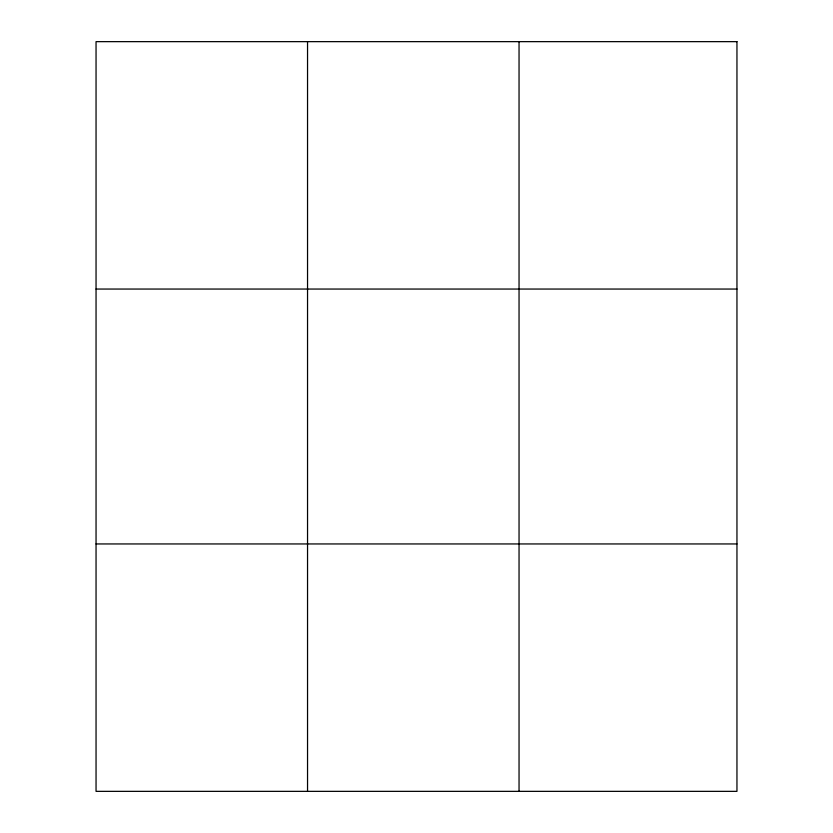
<?xml version="1.0" encoding="UTF-8"?>
<svg xmlns="http://www.w3.org/2000/svg" width="833" height="833" viewBox="0 0 833 833"><rect width="100%" height="100%" fill="white"/><g stroke="black" fill="none" stroke-linecap="round" stroke-linejoin="round"><path stroke-width="1.25" d="M307.544 791.35L307.544 41.65M519.042 791.35L519.042 41.65M96.045 289.051L736.955 289.051M96.045 543.949L736.955 543.949M736.955 41.65L736.955 791.35L96.045 791.35L96.045 41.65L736.955 41.65"/></g></svg>
